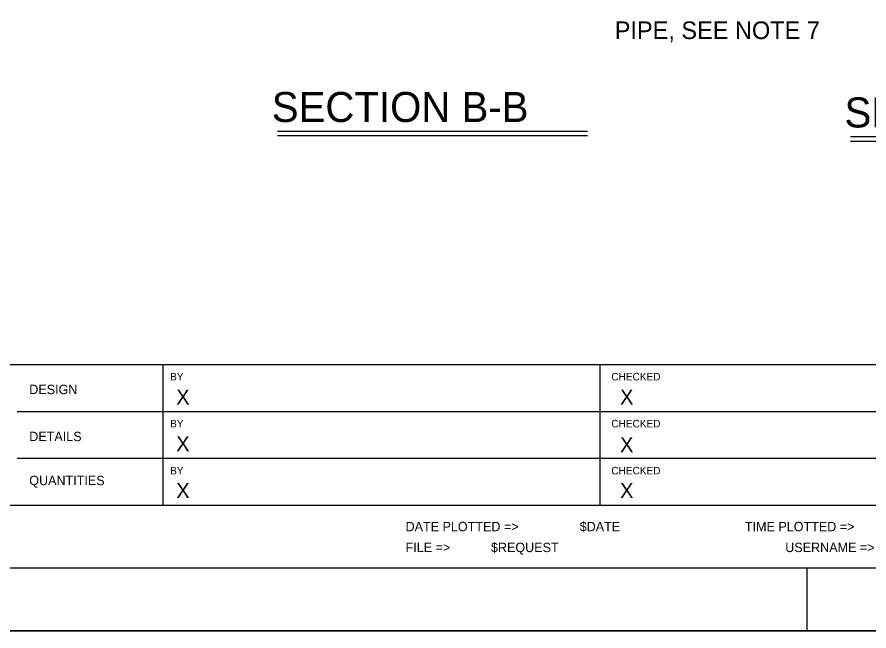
# Model space of a CAD drawing. Extents: x 0 to 2.83, y 0 to 1.83.
# Drawn here: x 0.662 to 1.229, y 0 to 0.408 of the extents above; entities that cross this region are included whole.
import ezdxf

# ---------------------------------------------------------------- set-up
doc = ezdxf.new("R2010")
doc.units = 0
for name, color, linetype in [('str_Border-Plot-Shape-A', 7, 'Continuous'), ('str_Border-Text-A', 7, 'Continuous'), ('str_Border-Title-Block-A', 7, 'Continuous'), ('str_Text-A', 7, 'Continuous')]:
    doc.layers.add(name, color=color, linetype=linetype)

msp = doc.modelspace()

# ---------------------------------------------------------------- linework, layer by layer
at = {"layer": 'str_Border-Plot-Shape-A'}
msp.add_lwpolyline([(0, 0), (2.83333, 0), (2.83333, 1.83333), (0, 1.83333)], close=True, dxfattribs=at)
at = {"layer": 'str_Border-Title-Block-A'}
for p, q in [((2.79167, 0.17708), (0.08333, 0.17708)), ((0.75876, 0.17708), (0.75876, 0.08333)), ((1.04966, 0.17708), (1.04966, 0.08333)), ((1.4375, 0.14583), (0.66181, 0.14583)), ((1.4375, 0.11458), (0.66181, 0.11458)), ((2.79167, 0.08333), (0.08333, 0.08333)), ((2.79167, 0.04167), (0.08333, 0.04167)), ((1.1875, 0.04167), (1.1875, 0)), ((2.83333, 0), (0, 0))]:
    msp.add_line(p, q, dxfattribs=at)
at = {"layer": 'str_Text-A'}
for p, q in [((0.83525, 0.33246), (1.04142, 0.33246)), ((0.83525, 0.32946), (1.04142, 0.32946)), ((1.21642, 0.32884), (1.42259, 0.32884)), ((1.21642, 0.32584), (1.42259, 0.32584))]:
    msp.add_line(p, q, dxfattribs=at)

# ---------------------------------------------------------------- texts
at = {"layer": 'str_Border-Text-A'}
for p in [(0.76776, 0.15056), (1.06314, 0.15056), (0.76776, 0.11946), (1.06314, 0.11885), (0.76776, 0.08836), (1.06314, 0.08836)]:
    msp.add_text('X', height=0.01, dxfattribs=at).set_placement(p)
at = {"layer": 'str_Border-Title-Block-A'}
for s, height, p in [('BY', 0.004999, (0.76369, 0.16663)), ('CHECKED', 0.004999, (1.05735, 0.16663)), ('DESIGN', 0.006249, (0.66995, 0.15749)), ('BY', 0.004999, (0.76369, 0.13538)), ('CHECKED', 0.004999, (1.05735, 0.13538)), ('DETAILS', 0.006249, (0.66995, 0.12623)), ('BY', 0.004999, (0.76369, 0.10407)), ('CHECKED', 0.004999, (1.05735, 0.10413)), ('QUANTITIES', 0.006249, (0.66995, 0.09697)), ('DATE PLOTTED =>', 0.0062491, (0.9204, 0.06631)), ('$DATE', 0.006249, (1.03626, 0.06631)), ('TIME PLOTTED =>', 0.0062491, (1.14624, 0.06631)), ('FILE =>', 0.006249, (0.92038, 0.05244)), ('$REQUEST', 0.006249, (0.97722, 0.05244)), ('USERNAME =>', 0.0062491, (1.17307, 0.05244))]:
    msp.add_text(s, height=height, dxfattribs=at).set_placement(p)
at = {"layer": 'str_Text-A'}
for s, height, p in [('PIPE, SEE NOTE 7', 0.0117, (1.05962, 0.39365)), ('SECTION B-B', 0.02, (0.83135, 0.33846)), ('SECTION C-C', 0.02, (1.21254, 0.33484))]:
    msp.add_text(s, height=height, dxfattribs=at).set_placement(p)

doc.saveas('drawing.dxf')
